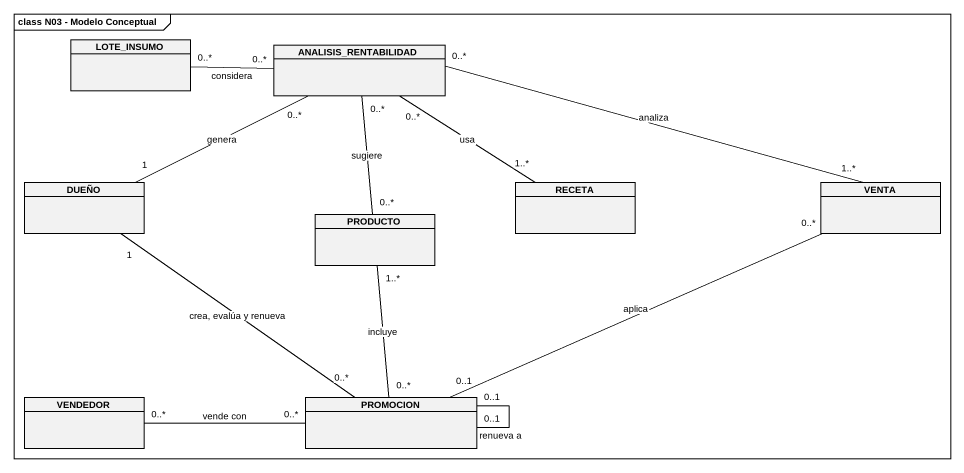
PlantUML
@startuml
mainframe class N03 - Modelo Conceptual
hide circle
hide empty members
class LOTE_INSUMO
class ANALISIS_RENTABILIDAD
class DUEÑO
class RECETA
class VENTA
class PRODUCTO
class VENDEDOR
class PROMOCION
ANALISIS_RENTABILIDAD "0..*" -left- "0..*" LOTE_INSUMO : considera
ANALISIS_RENTABILIDAD "0..*" -- "1..*" RECETA : usa
ANALISIS_RENTABILIDAD "0..*" -right- "1..*" VENTA : analiza
ANALISIS_RENTABILIDAD "0..*" -- "0..*" PRODUCTO : sugiere
DUEÑO "1" -right- "0..*" ANALISIS_RENTABILIDAD : genera
DUEÑO "1" -- "0..*" PROMOCION : crea, evalúa y renueva
VENTA "0..*" -left- "0..1" PROMOCION : aplica
VENDEDOR "0..*" -right- "0..*" PROMOCION : vende con
PROMOCION "0..*" -up- "1..*" PRODUCTO : incluye
PROMOCION "0..1" -- "0..1" PROMOCION : renueva a
@enduml
